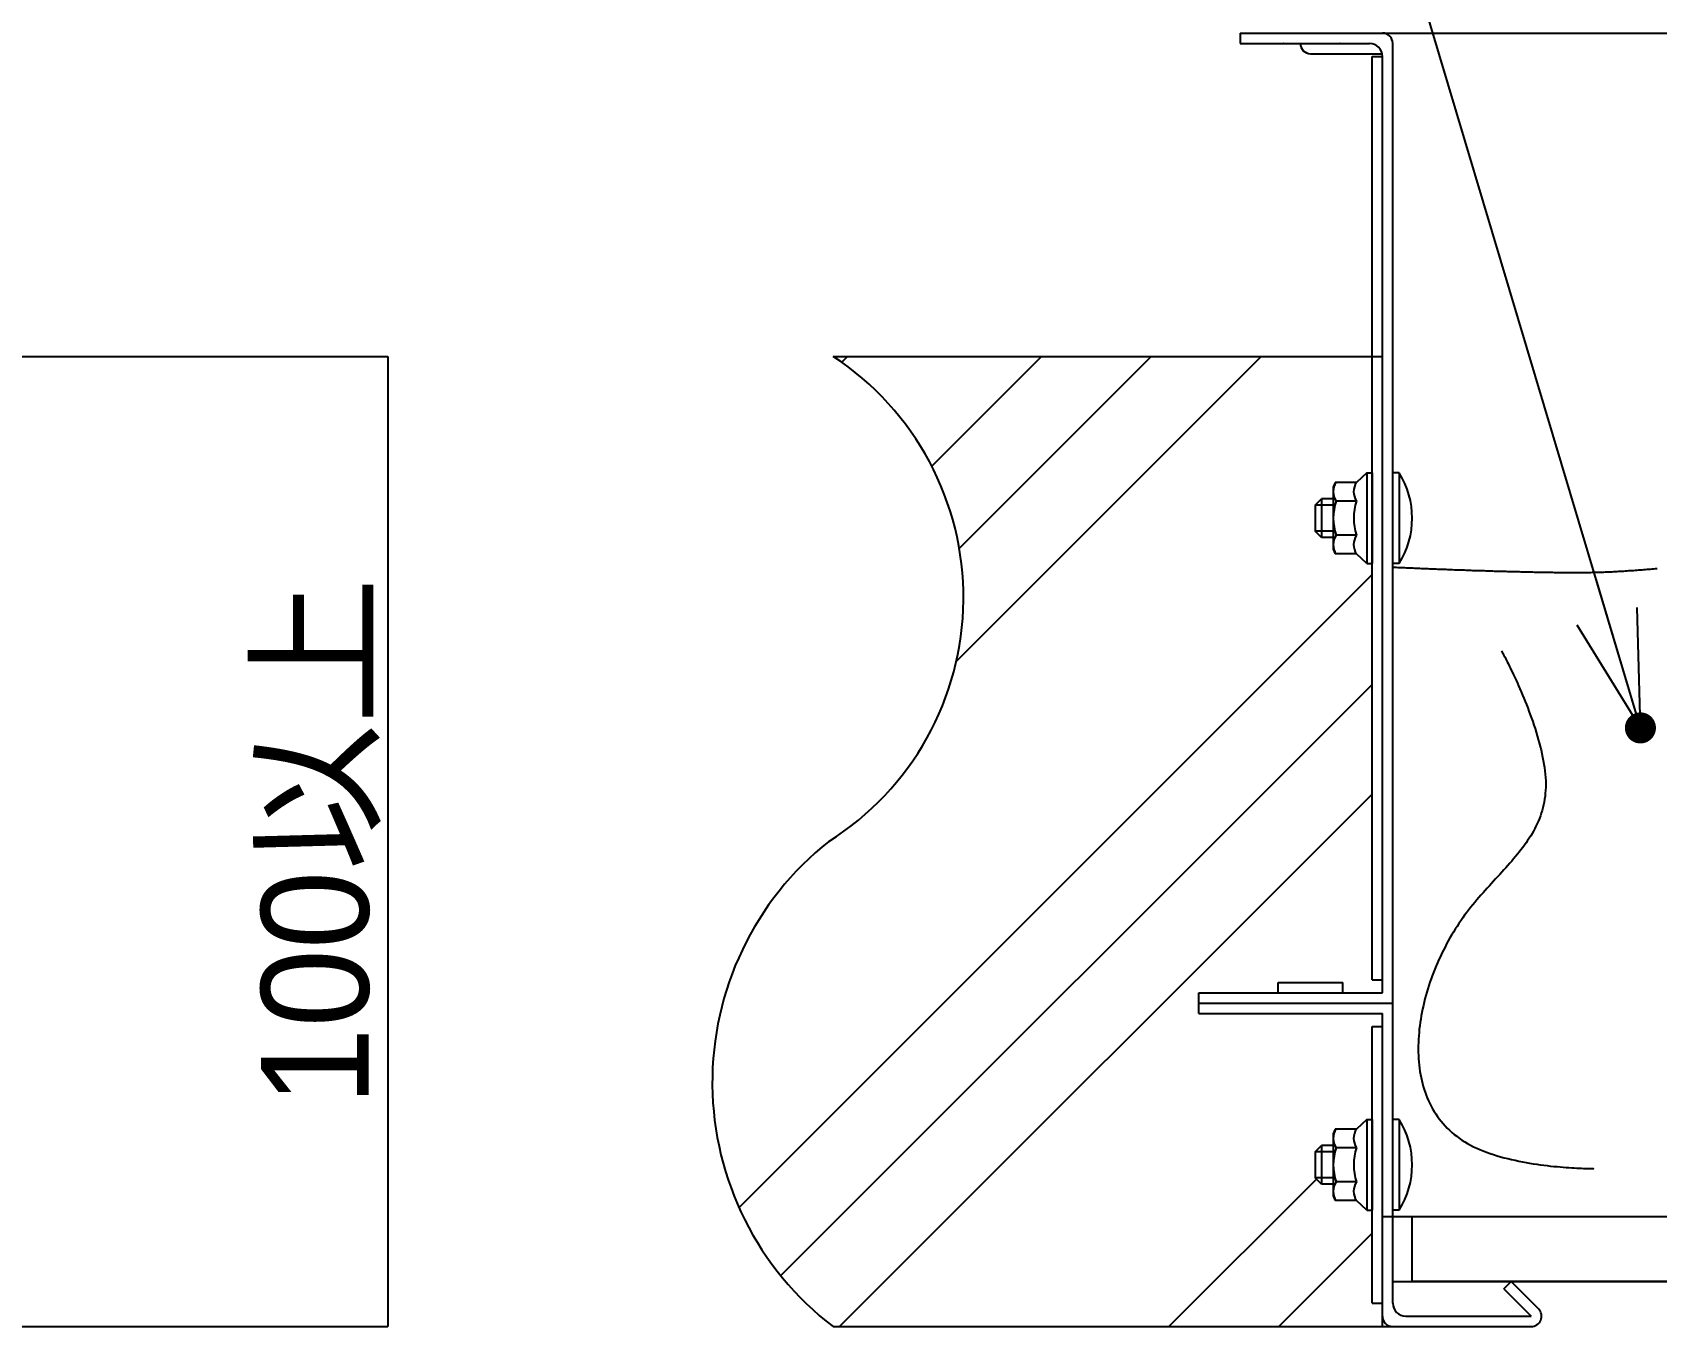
# Model space of a CAD drawing. Extents: x 443 to 1217, y -1921 to -677.
# Drawn here: x 513.41 to 540.58, y -896.72 to -875.07 of the extents above; entities that cross this region are included whole.
import ezdxf

# ---------------------------------------------------------------- set-up
doc = ezdxf.new("R2010")
doc.units = 0
doc.header["$MEASUREMENT"] = 0
doc.layers.get('0').update_dxf_attribs({"linetype": 'CONTINUOUS'})
for name, color, linetype in [('1', 7, 'CONTINUOUS'), ('10', 7, 'CONTINUOUS'), ('2', 2, 'CONTINUOUS'), ('6', 7, 'CONTINUOUS'), ('7', 7, 'CONTINUOUS')]:
    doc.layers.add(name, color=color, linetype=linetype)
doc.styles.get("Standard").update_dxf_attribs({"font": 'MS PGothic.ttf'})

msp = doc.modelspace()

# ---------------------------------------------------------------- linework, layer by layer
at = {"color": 7, "linetype": 'Continuous'}
msp.add_line((540.309, -886.706), (535.82, -871.672), dxfattribs=at)
at = {"color": 0, "linetype": 'Continuous'}
msp.add_line((526.947, -880.589), (527.045, -880.491), dxfattribs=at)
at = {"color": 0}
for q in [(539.566, -884.218), (540.252, -884.691), (539.251, -884.989)]:
    msp.add_line((540.309, -886.706), q, dxfattribs=at)
at = {"color": 0, "const_width": 0.26}
msp.add_lwpolyline([(540.22, -886.801, 1), (540.398, -886.612, 1), (540.22, -886.801)], format="xyb", dxfattribs=at)
at = {"layer": '1', "color": 8, "linetype": 'Continuous'}
for p, q in [((528.453, -882.327), (530.289, -880.491)), ((528.865, -885.587), (533.962, -880.491)), ((528.913, -883.703), (532.125, -880.491)), ((535.82, -884.142), (525.229, -894.733)), ((535.82, -885.978), (525.927, -895.871)), ((535.82, -887.815), (526.912, -896.723)), ((532.421, -896.723), (534.889, -894.255)), ((534.258, -896.723), (535.82, -895.16))]:
    msp.add_line(p, q, dxfattribs=at)
at = {"layer": '1', "color": 3, "linetype": 'Continuous'}
for p, q in [((536.166, -891.268), (536.166, -884.016)), ((536.166, -894.882), (536.166, -892.783))]:
    msp.add_line(p, q, dxfattribs=at)
at = {"layer": '1', "color": 7}
for p, q in [((536.167, -884.016), (536.194, -884.017)), ((536.194, -884.017), (536.222, -884.018)), ((536.222, -884.018), (536.25, -884.02)), ((536.25, -884.02), (536.278, -884.021)), ((536.278, -884.021), (536.305, -884.022)), ((536.305, -884.022), (536.334, -884.023)), ((536.334, -884.023), (536.361, -884.025)), ((536.361, -884.025), (536.389, -884.026)), ((536.389, -884.026), (536.416, -884.027)), ((536.416, -884.027), (536.445, -884.028)), ((536.445, -884.028), (536.472, -884.029)), ((536.472, -884.029), (536.5, -884.03)), ((536.5, -884.03), (536.528, -884.032)), ((536.528, -884.032), (536.556, -884.033)), ((536.556, -884.033), (536.583, -884.034)), ((536.583, -884.034), (536.611, -884.036)), ((536.611, -884.036), (536.639, -884.037)), ((536.639, -884.037), (536.667, -884.038)), ((536.667, -884.038), (536.694, -884.039)), ((536.694, -884.039), (536.723, -884.04)), ((536.723, -884.04), (536.75, -884.041)), ((536.75, -884.041), (536.778, -884.042)), ((536.778, -884.042), (536.805, -884.044)), ((536.805, -884.044), (536.834, -884.045)), ((536.834, -884.045), (536.861, -884.046)), ((536.861, -884.046), (536.889, -884.047)), ((536.889, -884.047), (536.917, -884.048)), ((536.917, -884.048), (536.945, -884.049)), ((536.945, -884.049), (536.972, -884.05)), ((536.972, -884.05), (537.001, -884.051)), ((537.001, -884.051), (537.028, -884.052)), ((537.028, -884.052), (537.056, -884.053)), ((537.056, -884.053), (537.083, -884.054)), ((537.083, -884.054), (537.112, -884.055)), ((537.112, -884.055), (537.14, -884.057)), ((537.14, -884.057), (537.167, -884.058)), ((537.167, -884.058), (537.196, -884.059)), ((537.196, -884.059), (537.223, -884.06)), ((537.223, -884.06), (537.251, -884.061)), ((537.251, -884.061), (537.278, -884.062)), ((537.278, -884.062), (537.307, -884.063)), ((537.307, -884.063), (537.334, -884.064)), ((537.334, -884.064), (537.362, -884.064)), ((537.362, -884.064), (537.39, -884.065)), ((537.39, -884.065), (537.418, -884.066)), ((537.418, -884.066), (537.445, -884.067)), ((537.445, -884.067), (537.474, -884.069)), ((537.474, -884.069), (537.501, -884.07)), ((537.501, -884.07), (537.529, -884.071)), ((537.529, -884.071), (537.556, -884.071)), ((537.556, -884.071), (537.585, -884.072)), ((537.585, -884.072), (537.612, -884.073)), ((537.612, -884.073), (537.64, -884.074)), ((537.64, -884.074), (537.668, -884.075)), ((537.668, -884.075), (537.696, -884.075)), ((537.696, -884.075), (537.723, -884.076)), ((537.723, -884.076), (537.751, -884.077)), ((537.751, -884.077), (537.779, -884.078)), ((537.779, -884.078), (537.807, -884.078)), ((537.807, -884.078), (537.834, -884.079)), ((537.834, -884.079), (537.863, -884.081)), ((537.863, -884.081), (537.891, -884.082)), ((537.891, -884.082), (537.918, -884.082)), ((537.918, -884.082), (537.947, -884.083)), ((537.947, -884.083), (537.974, -884.084)), ((537.974, -884.084), (538.002, -884.085)), ((538.002, -884.085), (538.029, -884.085)), ((538.029, -884.085), (538.058, -884.086)), ((538.058, -884.086), (538.085, -884.087)), ((538.085, -884.087), (538.113, -884.087)), ((538.113, -884.087), (538.141, -884.088)), ((538.141, -884.088), (538.169, -884.089)), ((539.894, -884.089), (539.921, -884.088)), ((539.921, -884.088), (539.95, -884.086)), ((539.95, -884.086), (539.977, -884.085)), ((539.977, -884.085), (540.005, -884.083)), ((540.005, -884.083), (540.032, -884.082)), ((540.032, -884.082), (540.061, -884.079)), ((540.061, -884.079), (540.088, -884.077)), ((540.088, -884.077), (540.116, -884.075)), ((540.116, -884.075), (540.144, -884.073)), ((540.144, -884.073), (540.172, -884.072)), ((540.172, -884.072), (540.199, -884.07)), ((540.199, -884.07), (540.228, -884.067)), ((540.228, -884.067), (540.255, -884.065)), ((540.255, -884.065), (540.283, -884.063)), ((540.283, -884.063), (540.31, -884.061)), ((540.31, -884.061), (540.339, -884.059)), ((540.339, -884.059), (540.366, -884.057)), ((540.366, -884.057), (540.394, -884.054)), ((540.394, -884.054), (540.422, -884.052)), ((540.422, -884.052), (540.45, -884.05)), ((540.45, -884.05), (540.477, -884.048)), ((540.477, -884.048), (540.505, -884.046)), ((540.505, -884.046), (540.533, -884.044)), ((540.533, -884.044), (540.561, -884.041)), ((540.561, -884.041), (540.588, -884.039)), ((538.169, -884.089), (538.196, -884.089)), ((538.196, -884.089), (538.224, -884.09)), ((538.224, -884.09), (538.252, -884.091)), ((538.252, -884.091), (538.28, -884.091)), ((538.28, -884.091), (538.307, -884.093)), ((538.307, -884.093), (538.336, -884.093)), ((538.336, -884.093), (538.364, -884.094)), ((538.364, -884.094), (538.391, -884.095)), ((538.391, -884.095), (538.42, -884.095)), ((538.42, -884.095), (538.447, -884.096)), ((538.447, -884.096), (538.475, -884.097)), ((538.475, -884.097), (538.502, -884.097)), ((538.502, -884.097), (538.531, -884.098)), ((538.531, -884.098), (538.558, -884.098)), ((538.558, -884.098), (538.586, -884.099)), ((538.586, -884.099), (538.614, -884.1)), ((538.614, -884.1), (538.642, -884.1)), ((538.642, -884.1), (538.669, -884.101)), ((538.669, -884.101), (538.697, -884.101)), ((538.697, -884.101), (538.726, -884.102)), ((538.726, -884.102), (538.753, -884.102)), ((538.753, -884.102), (538.781, -884.103)), ((538.781, -884.103), (538.809, -884.103)), ((538.809, -884.103), (538.837, -884.103)), ((538.837, -884.103), (538.864, -884.105)), ((538.864, -884.105), (538.893, -884.105)), ((538.893, -884.105), (538.92, -884.106)), ((538.92, -884.106), (538.948, -884.106)), ((538.948, -884.106), (538.975, -884.106)), ((538.975, -884.106), (539.004, -884.106)), ((539.004, -884.106), (539.032, -884.107)), ((539.032, -884.107), (539.059, -884.107)), ((539.059, -884.107), (539.088, -884.107)), ((539.088, -884.107), (539.115, -884.107)), ((539.115, -884.107), (539.143, -884.107)), ((539.143, -884.107), (539.17, -884.107)), ((539.17, -884.107), (539.199, -884.107)), ((539.199, -884.107), (539.226, -884.107)), ((539.226, -884.107), (539.254, -884.107)), ((539.254, -884.107), (539.282, -884.107)), ((539.282, -884.107), (539.31, -884.107)), ((539.31, -884.107), (539.338, -884.107)), ((539.338, -884.107), (539.365, -884.106)), ((539.365, -884.106), (539.394, -884.106)), ((539.394, -884.106), (539.421, -884.106)), ((539.421, -884.106), (539.449, -884.105)), ((539.449, -884.105), (539.477, -884.105)), ((539.477, -884.105), (539.505, -884.103)), ((539.505, -884.103), (539.532, -884.103)), ((539.532, -884.103), (539.561, -884.102)), ((539.561, -884.102), (539.588, -884.102)), ((539.588, -884.102), (539.616, -884.101)), ((539.616, -884.101), (539.643, -884.1)), ((539.643, -884.1), (539.672, -884.099)), ((539.672, -884.099), (539.699, -884.098)), ((539.699, -884.098), (539.727, -884.097)), ((539.727, -884.097), (539.755, -884.096)), ((539.755, -884.096), (539.783, -884.095)), ((539.783, -884.095), (539.81, -884.094)), ((539.81, -884.094), (539.838, -884.093)), ((539.838, -884.093), (539.866, -884.091)), ((539.866, -884.091), (539.894, -884.089)), ((537.986, -885.419), (537.991, -885.428)), ((537.991, -885.428), (537.998, -885.441)), ((537.998, -885.441), (538.005, -885.456)), ((538.005, -885.456), (538.015, -885.473)), ((538.015, -885.473), (538.026, -885.494)), ((538.026, -885.494), (538.038, -885.517)), ((538.038, -885.517), (538.051, -885.542)), ((538.051, -885.542), (538.064, -885.569)), ((538.064, -885.569), (538.079, -885.6)), ((538.079, -885.6), (538.096, -885.631)), ((538.096, -885.631), (538.112, -885.665)), ((538.112, -885.665), (538.131, -885.702)), ((538.131, -885.702), (538.148, -885.739)), ((538.148, -885.739), (538.168, -885.78)), ((538.168, -885.78), (538.187, -885.821)), ((538.187, -885.821), (538.207, -885.865)), ((538.207, -885.865), (538.228, -885.909)), ((538.228, -885.909), (538.25, -885.956)), ((538.25, -885.956), (538.27, -886.004)), ((538.27, -886.004), (538.292, -886.053)), ((538.292, -886.053), (538.314, -886.103)), ((538.314, -886.103), (538.336, -886.156)), ((538.336, -886.156), (538.357, -886.208)), ((538.357, -886.208), (538.379, -886.262)), ((538.379, -886.262), (538.401, -886.317)), ((538.401, -886.317), (538.423, -886.372)), ((538.423, -886.372), (538.445, -886.429)), ((538.445, -886.429), (538.465, -886.486)), ((538.465, -886.486), (538.487, -886.544)), ((538.487, -886.544), (538.507, -886.601)), ((538.507, -886.601), (538.527, -886.66)), ((538.527, -886.66), (538.546, -886.719)), ((538.546, -886.719), (538.566, -886.779)), ((538.566, -886.779), (538.583, -886.838)), ((538.583, -886.838), (538.6, -886.898)), ((538.6, -886.898), (538.617, -886.958)), ((538.617, -886.958), (538.632, -887.018)), ((538.632, -887.018), (538.647, -887.076)), ((538.647, -887.076), (538.66, -887.136)), ((538.66, -887.136), (538.673, -887.195)), ((538.673, -887.195), (538.684, -887.253)), ((538.684, -887.253), (538.694, -887.312)), ((538.694, -887.312), (538.703, -887.37)), ((538.703, -887.37), (538.711, -887.426)), ((538.711, -887.426), (538.716, -887.483)), ((538.716, -887.483), (538.72, -887.539)), ((538.72, -887.539), (538.724, -887.593)), ((538.724, -887.593), (538.725, -887.646)), ((538.713, -887.851), (538.706, -887.9)), ((538.718, -887.801), (538.713, -887.851)), ((538.722, -887.751), (538.718, -887.801)), ((538.725, -887.699), (538.722, -887.751)), ((538.725, -887.646), (538.725, -887.699)), ((538.651, -888.134), (538.635, -888.178)), ((538.665, -888.089), (538.651, -888.134)), ((538.677, -888.043), (538.665, -888.089)), ((538.689, -887.996), (538.677, -888.043)), ((538.697, -887.948), (538.689, -887.996)), ((538.706, -887.9), (538.697, -887.948)), ((538.52, -888.432), (538.497, -888.473)), ((538.542, -888.391), (538.52, -888.432)), ((538.562, -888.349), (538.542, -888.391)), ((538.583, -888.307), (538.562, -888.349)), ((538.602, -888.264), (538.583, -888.307)), ((538.619, -888.222), (538.602, -888.264)), ((538.635, -888.178), (538.619, -888.222)), ((538.34, -888.707), (538.311, -888.745)), ((538.368, -888.669), (538.34, -888.707)), ((538.396, -888.631), (538.368, -888.669)), ((538.422, -888.591), (538.396, -888.631)), ((538.448, -888.552), (538.422, -888.591)), ((538.473, -888.512), (538.448, -888.552)), ((538.497, -888.473), (538.473, -888.512)), ((538.124, -888.971), (538.091, -889.008)), ((538.157, -888.934), (538.124, -888.971)), ((538.188, -888.895), (538.157, -888.934)), ((538.22, -888.858), (538.188, -888.895)), ((538.251, -888.821), (538.22, -888.858)), ((538.281, -888.783), (538.251, -888.821)), ((538.311, -888.745), (538.281, -888.783)), ((537.887, -889.233), (537.852, -889.271)), ((537.921, -889.195), (537.887, -889.233)), ((537.956, -889.158), (537.921, -889.195)), ((537.99, -889.12), (537.956, -889.158)), ((538.024, -889.083), (537.99, -889.12)), ((538.058, -889.045), (538.024, -889.083)), ((538.091, -889.008), (538.058, -889.045)), ((537.641, -889.506), (537.607, -889.546)), ((537.676, -889.465), (537.641, -889.506)), ((537.711, -889.426), (537.676, -889.465)), ((537.746, -889.387), (537.711, -889.426)), ((537.782, -889.348), (537.746, -889.387)), ((537.817, -889.31), (537.782, -889.348)), ((537.852, -889.271), (537.817, -889.31)), ((537.434, -889.755), (537.402, -889.799)), ((537.468, -889.712), (537.434, -889.755)), ((537.503, -889.669), (537.468, -889.712)), ((537.537, -889.628), (537.503, -889.669)), ((537.572, -889.586), (537.537, -889.628)), ((537.607, -889.546), (537.572, -889.586)), ((537.241, -890.027), (537.211, -890.075)), ((537.272, -889.98), (537.241, -890.027)), ((537.304, -889.933), (537.272, -889.98)), ((537.336, -889.887), (537.304, -889.933)), ((537.368, -889.842), (537.336, -889.887)), ((537.402, -889.799), (537.368, -889.842)), ((537.067, -890.322), (537.04, -890.373)), ((537.094, -890.271), (537.067, -890.322)), ((537.123, -890.221), (537.094, -890.271)), ((537.151, -890.172), (537.123, -890.221)), ((537.18, -890.123), (537.151, -890.172)), ((537.211, -890.075), (537.18, -890.123)), ((536.938, -890.582), (536.914, -890.636)), ((536.962, -890.529), (536.938, -890.582)), ((536.987, -890.477), (536.962, -890.529)), ((537.014, -890.424), (536.987, -890.477)), ((537.04, -890.373), (537.014, -890.424)), ((536.827, -890.853), (536.808, -890.907)), ((536.848, -890.798), (536.827, -890.853)), ((536.87, -890.744), (536.848, -890.798)), ((536.892, -890.689), (536.87, -890.744)), ((536.914, -890.636), (536.892, -890.689)), ((536.736, -891.13), (536.719, -891.186)), ((536.752, -891.074), (536.736, -891.13)), ((536.77, -891.018), (536.752, -891.074)), ((536.788, -890.963), (536.77, -891.018)), ((536.808, -890.907), (536.788, -890.963)), ((536.665, -891.411), (536.654, -891.466)), ((536.678, -891.354), (536.665, -891.411)), ((536.691, -891.298), (536.678, -891.354)), ((536.705, -891.242), (536.691, -891.298)), ((536.719, -891.186), (536.705, -891.242)), ((536.618, -891.692), (536.61, -891.747)), ((536.626, -891.635), (536.618, -891.692)), ((536.633, -891.58), (536.626, -891.635)), ((536.643, -891.523), (536.633, -891.58)), ((536.654, -891.466), (536.643, -891.523)), ((536.597, -891.914), (536.594, -891.97)), ((536.601, -891.859), (536.597, -891.914)), ((536.605, -891.803), (536.601, -891.859)), ((536.61, -891.747), (536.605, -891.803)), ((536.594, -891.97), (536.593, -892.024)), ((536.593, -892.024), (536.593, -892.08)), ((536.593, -892.08), (536.593, -892.133)), ((536.593, -892.133), (536.595, -892.188)), ((536.595, -892.188), (536.598, -892.242)), ((536.598, -892.242), (536.602, -892.296)), ((536.602, -892.296), (536.607, -892.348)), ((536.607, -892.348), (536.614, -892.401)), ((536.614, -892.401), (536.621, -892.453)), ((536.621, -892.453), (536.63, -892.505)), ((536.63, -892.505), (536.64, -892.556)), ((536.64, -892.556), (536.651, -892.606)), ((536.651, -892.606), (536.664, -892.657)), ((536.664, -892.657), (536.677, -892.707)), ((536.677, -892.707), (536.692, -892.756)), ((536.692, -892.756), (536.708, -892.804)), ((536.708, -892.804), (536.726, -892.851)), ((536.726, -892.851), (536.744, -892.898)), ((536.744, -892.898), (536.765, -892.945)), ((536.765, -892.945), (536.786, -892.991)), ((536.786, -892.991), (536.809, -893.036)), ((536.809, -893.036), (536.833, -893.08)), ((536.833, -893.08), (536.859, -893.123)), ((536.859, -893.123), (536.886, -893.166)), ((536.886, -893.166), (536.914, -893.208)), ((536.914, -893.208), (536.944, -893.248)), ((536.944, -893.248), (536.975, -893.288)), ((536.975, -893.288), (537.007, -893.328)), ((537.007, -893.328), (537.042, -893.366)), ((537.042, -893.366), (537.078, -893.403)), ((537.078, -893.403), (537.115, -893.439)), ((537.115, -893.439), (537.153, -893.474)), ((537.153, -893.474), (537.193, -893.508)), ((537.193, -893.508), (537.235, -893.54)), ((537.235, -893.54), (537.278, -893.573)), ((537.278, -893.573), (537.323, -893.603)), ((537.323, -893.603), (537.37, -893.633)), ((537.37, -893.633), (537.418, -893.661)), ((537.418, -893.661), (537.467, -893.688)), ((537.467, -893.688), (537.518, -893.715)), ((537.518, -893.715), (537.571, -893.74)), ((537.571, -893.74), (537.625, -893.763)), ((537.625, -893.763), (537.681, -893.785)), ((537.681, -893.785), (537.736, -893.807)), ((537.736, -893.807), (537.794, -893.827)), ((537.794, -893.827), (537.852, -893.846)), ((537.852, -893.846), (537.911, -893.865)), ((537.911, -893.865), (537.971, -893.882)), ((537.971, -893.882), (538.03, -893.899)), ((538.03, -893.899), (538.091, -893.914)), ((538.091, -893.914), (538.153, -893.928)), ((538.153, -893.928), (538.212, -893.942)), ((538.212, -893.942), (538.273, -893.955)), ((538.273, -893.955), (538.335, -893.967)), ((538.335, -893.967), (538.396, -893.978)), ((538.396, -893.978), (538.455, -893.989)), ((538.455, -893.989), (538.515, -893.999)), ((538.515, -893.999), (538.575, -894.008)), ((538.575, -894.008), (538.634, -894.015)), ((538.634, -894.015), (538.692, -894.024)), ((538.692, -894.024), (538.749, -894.031)), ((538.749, -894.031), (538.805, -894.037)), ((538.805, -894.037), (538.86, -894.043)), ((538.86, -894.043), (538.914, -894.048)), ((538.914, -894.048), (538.967, -894.052)), ((538.967, -894.052), (539.017, -894.057)), ((539.017, -894.057), (539.066, -894.061)), ((539.066, -894.061), (539.114, -894.064)), ((539.114, -894.064), (539.16, -894.068)), ((539.16, -894.068), (539.203, -894.07)), ((539.203, -894.07), (539.245, -894.072)), ((539.245, -894.072), (539.284, -894.074)), ((539.284, -894.074), (539.321, -894.075)), ((539.321, -894.075), (539.356, -894.078)), ((539.356, -894.078), (539.387, -894.079)), ((539.387, -894.079), (539.417, -894.08)), ((539.417, -894.08), (539.444, -894.08)), ((539.444, -894.08), (539.467, -894.081)), ((539.467, -894.081), (539.488, -894.081)), ((539.488, -894.081), (539.505, -894.081)), ((539.505, -894.081), (539.519, -894.081)), ((539.519, -894.081), (539.53, -894.082))]:
    msp.add_line(p, q, dxfattribs=at)
at = {"layer": '1', "color": 7, "linetype": 'Continuous'}
msp.add_line((536.166, -895.968), (609.233, -895.968), dxfattribs=at)
for centre, radius, start, end in [((524.161, -884.526), 4.823, 302.1929, 56.7886), ((529.925, -892.637), 5.143, 128.4052, 232.6134)]:
    msp.add_arc(centre, radius, start, end, dxfattribs=at)
at = {"layer": '10', "color": 7, "linetype": 'Continuous'}
for p, q in [((511.408, -880.491), (519.352, -880.491)), ((519.352, -880.491), (519.352, -896.723)), ((511.517, -896.723), (519.352, -896.723))]:
    msp.add_line(p, q, dxfattribs=at)
at = {"layer": '2', "linetype": 'Continuous'}
for p, q in [((526.802, -880.491), (535.993, -880.491)), ((526.802, -896.723), (535.993, -896.723))]:
    msp.add_line(p, q, dxfattribs=at)
at = {"layer": '6', "linetype": 'Continuous'}
for p, q in [((533.613, -875.08), (547.593, -875.08)), ((533.613, -875.08), (533.613, -875.253)), ((533.613, -875.253), (535.777, -875.253)), ((536.166, -891.312), (536.166, -875.253)), ((534.792, -875.426), (535.993, -875.426)), ((535.82, -890.923), (535.82, -875.47)), ((535.82, -875.47), (535.993, -875.47)), ((535.993, -891.139), (535.993, -875.47)), ((535.734, -882.439), (535.56, -882.598)), ((535.734, -882.439), (535.734, -883.954)), ((535.734, -882.439), (535.82, -882.439)), ((535.82, -882.439), (535.82, -883.954)), ((536.275, -882.439), (536.166, -882.439)), ((536.275, -882.439), (536.275, -883.954)), ((535.203, -882.598), (535.171, -882.678)), ((535.171, -882.678), (535.171, -883.714)), ((535.56, -882.598), (535.203, -882.598)), ((534.868, -882.98), (534.976, -882.871)), ((534.868, -882.98), (534.868, -883.412)), ((535.171, -882.98), (534.868, -882.98)), ((534.976, -882.871), (534.976, -883.521)), ((535.171, -882.871), (534.976, -882.871)), ((535.56, -882.911), (535.22, -882.911)), ((534.976, -883.521), (534.868, -883.412)), ((535.171, -883.412), (534.868, -883.412)), ((535.171, -883.521), (534.976, -883.521)), ((535.56, -883.482), (535.22, -883.482)), ((535.171, -883.714), (535.203, -883.794)), ((535.56, -883.794), (535.203, -883.794)), ((535.734, -883.954), (535.56, -883.794)), ((535.734, -883.954), (535.82, -883.954)), ((536.275, -883.954), (536.166, -883.954)), ((532.92, -891.139), (535.993, -891.139)), ((532.92, -891.485), (532.92, -891.139)), ((534.251, -890.966), (535.333, -890.966)), ((534.251, -891.139), (534.251, -890.966)), ((535.333, -891.139), (535.333, -890.966)), ((535.82, -890.923), (535.993, -890.923)), ((532.92, -891.312), (536.166, -891.312)), ((536.166, -896.333), (536.166, -891.312)), ((532.92, -891.485), (535.993, -891.485)), ((535.993, -896.723), (535.993, -891.485)), ((535.82, -891.702), (535.993, -891.702)), ((535.82, -896.333), (535.82, -891.702)), ((535.734, -893.26), (535.56, -893.42)), ((535.734, -893.26), (535.734, -894.775)), ((535.734, -893.26), (535.82, -893.26)), ((535.82, -893.26), (535.82, -894.775)), ((536.166, -894.775), (536.166, -893.26)), ((536.275, -893.26), (536.166, -893.26)), ((536.275, -893.26), (536.275, -894.775)), ((535.203, -893.42), (535.171, -893.5)), ((535.171, -893.5), (535.171, -894.535)), ((535.56, -893.42), (535.203, -893.42)), ((534.868, -893.801), (534.976, -893.693)), ((534.868, -893.801), (534.868, -894.234)), ((535.171, -893.801), (534.868, -893.801)), ((535.171, -893.693), (534.976, -893.693)), ((534.976, -893.693), (534.976, -894.342)), ((535.56, -893.732), (535.22, -893.732)), ((535.171, -894.234), (534.868, -894.234)), ((534.976, -894.342), (534.868, -894.234)), ((535.171, -894.342), (534.976, -894.342)), ((535.56, -894.303), (535.22, -894.303)), ((535.171, -894.535), (535.203, -894.615)), ((535.56, -894.615), (535.203, -894.615)), ((535.734, -894.775), (535.56, -894.615)), ((535.734, -894.775), (535.82, -894.775)), ((536.275, -894.775), (536.166, -894.775)), ((538.023, -896.091), (538.145, -895.968)), ((538.145, -895.968), (538.605, -896.427)), ((538.023, -896.091), (538.482, -896.55)), ((535.82, -896.333), (535.993, -896.333)), ((536.383, -896.55), (538.482, -896.55)), ((535.993, -896.723), (538.482, -896.723))]:
    msp.add_line(p, q, dxfattribs=at)
for centre, radius, start, end in [((535.993, -875.253), 0.173, 0, 90), ((534.34, -875.264), 0.0108, 21.2048, 90), ((534.792, -875.253), 0.173, 180, 270), ((535.288, -875.264), 0.0108, 90, 158.7952), ((535.777, -875.47), 0.216, 0, 90), ((535.057, -883.196), 1.434, 328.1092, 31.8908), ((535.444, -882.754), 0.274, 145.1765, 214.8235), ((535.785, -882.754), 0.274, 145.1765, 214.8235), ((536.027, -883.196), 0.856, 160.529, 199.471), ((536.368, -883.196), 0.856, 160.529, 199.471), ((535.444, -883.638), 0.274, 145.1765, 214.8235), ((535.785, -883.638), 0.274, 145.1765, 214.8235), ((535.057, -894.018), 1.434, 328.1092, 31.8908), ((535.444, -893.576), 0.274, 145.1765, 214.8235), ((535.785, -893.576), 0.274, 145.1765, 214.8235), ((536.027, -894.018), 0.856, 160.529, 199.471), ((536.368, -894.018), 0.856, 160.529, 199.471), ((535.444, -894.459), 0.274, 145.1765, 214.8235), ((535.785, -894.459), 0.274, 145.1765, 214.8235), ((536.166, -896.55), 0.173, 180, 270), ((536.383, -896.333), 0.216, 180, 270), ((538.482, -896.55), 0.173, 270, 45)]:
    msp.add_arc(centre, radius, start, end, dxfattribs=at)
at = {"layer": '7', "color": 3, "linetype": 'Continuous'}
for p, q in [((535.993, -894.882), (609.233, -894.882)), ((536.491, -895.965), (536.491, -894.882)), ((536.491, -895.965), (609.082, -895.965))]:
    msp.add_line(p, q, dxfattribs=at)

# ---------------------------------------------------------------- texts
at = {"layer": '10', "color": 7, "linetype": 'Continuous', "insert": (518.235, -888.607), "char_height": 1.8, "attachment_point": 5, "rotation": 90}
msp.add_mtext('\\A1;100以上', dxfattribs=at)

doc.saveas('drawing.dxf')
